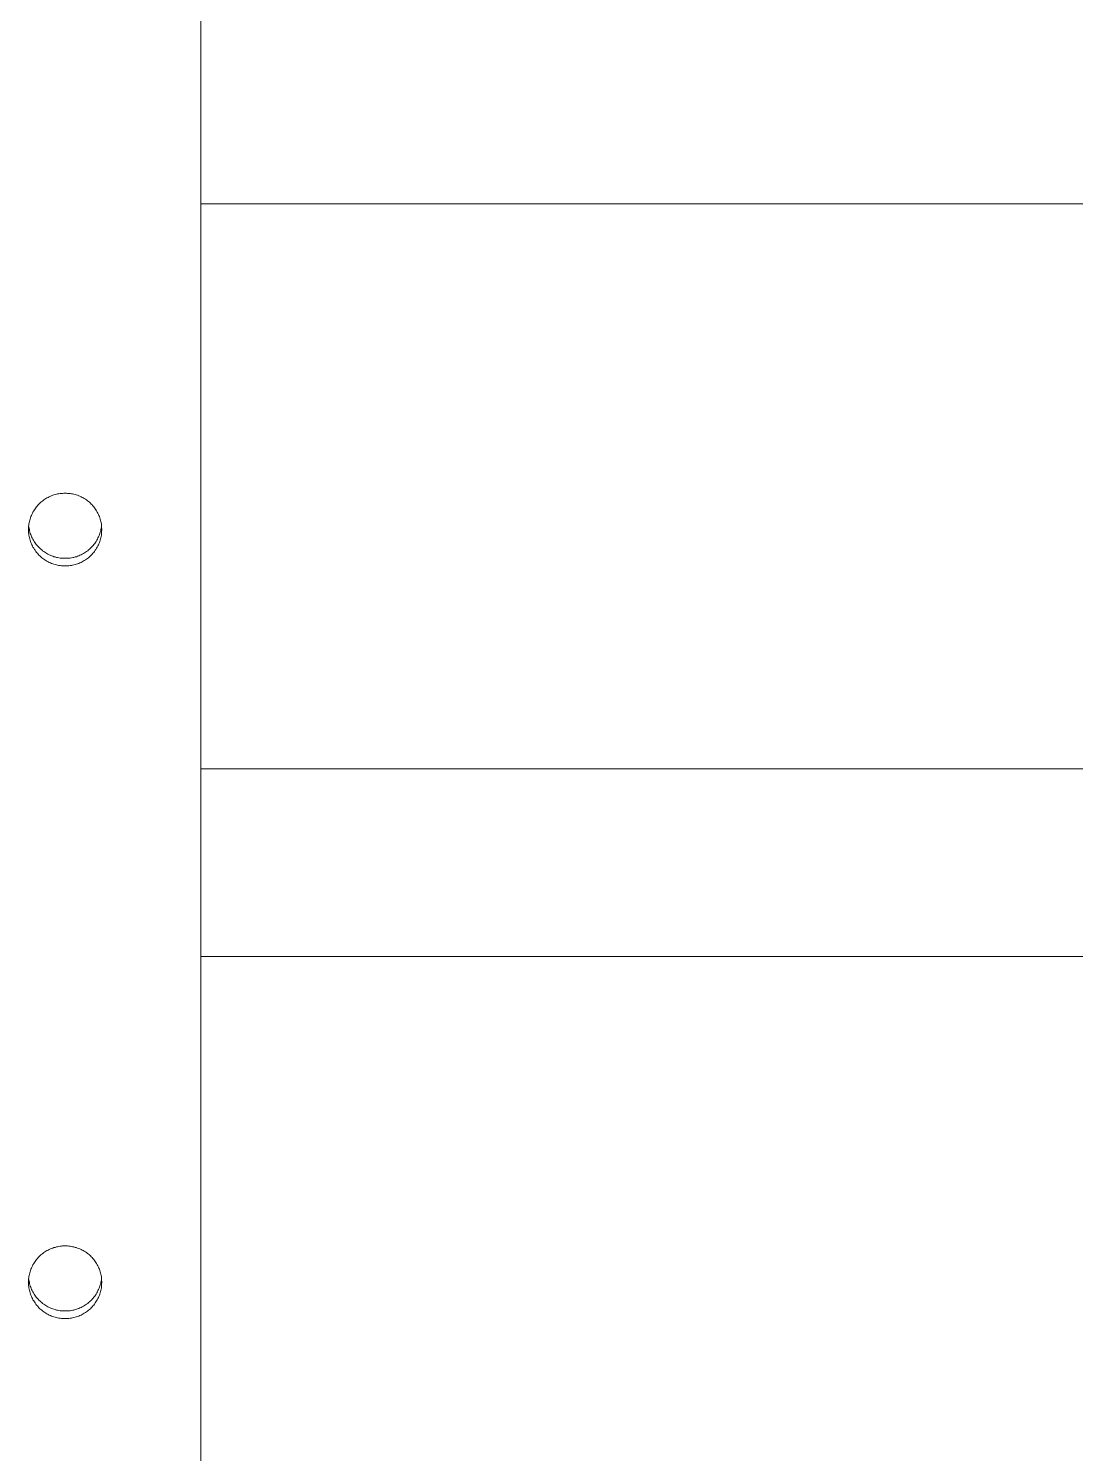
# Model space of a CAD drawing. Header units: millimetres. Extents: x -80 to 4518, y -398 to 2524.
# Drawn here: x 1171.2 to 1248.3, y 2057.4 to 2162.4 of the extents above; entities that cross this region are included whole.
import ezdxf

# ---------------------------------------------------------------- set-up
doc = ezdxf.new("R2010")
doc.units = ezdxf.units.MM
doc.layers.add('ZANO_R', color=7, linetype='Continuous', lineweight=0)

msp = doc.modelspace()

# ---------------------------------------------------------------- linework, layer by layer
at = {"layer": 'ZANO_R'}
for p, q in [((1183.86, 2042.54), (1183.86, 2259)), ((1183.86, 2149.5), (1397.77, 2149.5)), ((1171.75, 2127.18), (1171.81, 2127.25)), ((1171.81, 2127.25), (1171.87, 2127.32)), ((1171.87, 2127.32), (1171.93, 2127.39)), ((1171.93, 2127.39), (1172, 2127.45)), ((1172, 2127.45), (1172.07, 2127.52)), ((1172.07, 2127.52), (1172.14, 2127.58)), ((1172.14, 2127.58), (1172.21, 2127.63)), ((1172.21, 2127.63), (1172.29, 2127.69)), ((1172.29, 2127.69), (1172.36, 2127.74)), ((1172.36, 2127.74), (1172.44, 2127.79)), ((1172.44, 2127.79), (1172.52, 2127.84)), ((1172.52, 2127.84), (1172.61, 2127.88)), ((1172.61, 2127.88), (1172.69, 2127.92)), ((1172.69, 2127.92), (1172.77, 2127.96)), ((1172.77, 2127.96), (1172.86, 2128)), ((1172.86, 2128), (1172.95, 2128.03)), ((1172.95, 2128.03), (1173.03, 2128.06)), ((1173.03, 2128.06), (1173.12, 2128.08)), ((1173.12, 2128.08), (1173.21, 2128.11)), ((1173.21, 2128.11), (1173.3, 2128.13)), ((1173.3, 2128.13), (1173.4, 2128.14)), ((1173.4, 2128.14), (1173.49, 2128.16)), ((1173.49, 2128.16), (1173.58, 2128.17)), ((1173.58, 2128.17), (1173.67, 2128.17)), ((1173.67, 2128.17), (1173.77, 2128.18)), ((1173.77, 2128.18), (1173.86, 2128.18)), ((1173.86, 2128.18), (1173.95, 2128.18)), ((1173.95, 2128.18), (1174.04, 2128.17)), ((1174.04, 2128.17), (1174.14, 2128.17)), ((1174.14, 2128.17), (1174.23, 2128.16)), ((1174.23, 2128.16), (1174.32, 2128.14)), ((1174.32, 2128.14), (1174.41, 2128.13)), ((1174.41, 2128.13), (1174.5, 2128.11)), ((1174.5, 2128.11), (1174.59, 2128.08)), ((1174.59, 2128.08), (1174.68, 2128.06)), ((1174.68, 2128.06), (1174.77, 2128.03)), ((1174.77, 2128.03), (1174.86, 2128)), ((1174.86, 2128), (1174.94, 2127.96)), ((1174.94, 2127.96), (1175.03, 2127.92)), ((1175.03, 2127.92), (1175.11, 2127.88)), ((1175.11, 2127.88), (1175.19, 2127.84)), ((1175.19, 2127.84), (1175.27, 2127.79)), ((1175.27, 2127.79), (1175.35, 2127.74)), ((1175.35, 2127.74), (1175.43, 2127.69)), ((1175.43, 2127.69), (1175.5, 2127.63)), ((1175.5, 2127.63), (1175.58, 2127.58)), ((1175.58, 2127.58), (1175.65, 2127.52)), ((1175.65, 2127.52), (1175.72, 2127.45)), ((1175.72, 2127.45), (1175.78, 2127.39)), ((1175.78, 2127.39), (1175.85, 2127.32)), ((1175.85, 2127.32), (1175.91, 2127.25)), ((1175.91, 2127.25), (1175.97, 2127.18)), ((1171.25, 2126.19), (1171.27, 2126.28)), ((1171.27, 2126.28), (1171.3, 2126.37)), ((1171.3, 2126.37), (1171.33, 2126.46)), ((1171.33, 2126.46), (1171.37, 2126.54)), ((1171.37, 2126.54), (1171.41, 2126.63)), ((1171.41, 2126.63), (1171.45, 2126.71)), ((1171.45, 2126.71), (1171.49, 2126.8)), ((1171.49, 2126.8), (1171.54, 2126.88)), ((1171.54, 2126.88), (1171.59, 2126.95)), ((1171.59, 2126.95), (1171.64, 2127.03)), ((1171.64, 2127.03), (1171.69, 2127.11)), ((1171.69, 2127.11), (1171.75, 2127.18)), ((1175.97, 2127.18), (1176.02, 2127.11)), ((1176.02, 2127.11), (1176.08, 2127.03)), ((1176.08, 2127.03), (1176.13, 2126.95)), ((1176.13, 2126.95), (1176.18, 2126.88)), ((1176.18, 2126.88), (1176.23, 2126.8)), ((1176.23, 2126.8), (1176.27, 2126.71)), ((1176.27, 2126.71), (1176.31, 2126.63)), ((1176.31, 2126.63), (1176.35, 2126.54)), ((1176.35, 2126.54), (1176.38, 2126.46)), ((1176.38, 2126.46), (1176.41, 2126.37)), ((1176.41, 2126.37), (1176.44, 2126.28)), ((1176.44, 2126.28), (1176.47, 2126.19)), ((1171.16, 2125.64), (1171.17, 2125.74)), ((1171.16, 2125.55), (1171.16, 2125.64)), ((1171.16, 2125.46), (1171.16, 2125.55)), ((1171.16, 2125.37), (1171.16, 2125.46)), ((1171.17, 2125.27), (1171.16, 2125.37)), ((1171.17, 2125.74), (1171.18, 2125.83)), ((1171.17, 2125.78), (1171.18, 2125.69)), ((1171.18, 2125.18), (1171.17, 2125.27)), ((1171.18, 2125.83), (1171.19, 2125.92)), ((1171.18, 2125.69), (1171.2, 2125.6)), ((1171.19, 2125.09), (1171.18, 2125.18)), ((1171.19, 2125.92), (1171.21, 2126.01)), ((1171.2, 2125.6), (1171.22, 2125.5)), ((1171.21, 2126.01), (1171.23, 2126.1)), ((1171.22, 2125.5), (1171.24, 2125.41)), ((1171.23, 2126.1), (1171.25, 2126.19)), ((1171.24, 2125.41), (1171.26, 2125.32)), ((1171.26, 2125.32), (1171.29, 2125.23)), ((1171.29, 2125.23), (1171.32, 2125.14)), ((1176.39, 2125.14), (1176.42, 2125.23)), ((1176.42, 2125.23), (1176.45, 2125.32)), ((1176.45, 2125.32), (1176.48, 2125.41)), ((1176.47, 2126.19), (1176.49, 2126.1)), ((1176.48, 2125.41), (1176.5, 2125.5)), ((1176.49, 2126.1), (1176.51, 2126.01)), ((1176.5, 2125.5), (1176.52, 2125.6)), ((1176.51, 2126.01), (1176.53, 2125.92)), ((1176.52, 2125.6), (1176.53, 2125.69)), ((1176.53, 2125.92), (1176.54, 2125.83)), ((1176.53, 2125.69), (1176.54, 2125.78)), ((1176.54, 2125.18), (1176.53, 2125.09)), ((1176.54, 2125.83), (1176.55, 2125.74)), ((1176.55, 2125.27), (1176.54, 2125.18)), ((1176.55, 2125.74), (1176.55, 2125.64)), ((1176.55, 2125.64), (1176.56, 2125.55)), ((1176.56, 2125.46), (1176.55, 2125.37)), ((1176.55, 2125.37), (1176.55, 2125.27)), ((1176.56, 2125.55), (1176.56, 2125.46)), ((1171.21, 2125), (1171.19, 2125.09)), ((1171.23, 2124.91), (1171.21, 2125)), ((1171.25, 2124.82), (1171.23, 2124.91)), ((1171.27, 2124.73), (1171.25, 2124.82)), ((1171.3, 2124.64), (1171.27, 2124.73)), ((1171.33, 2124.55), (1171.3, 2124.64)), ((1171.32, 2125.14), (1171.36, 2125.06)), ((1171.37, 2124.46), (1171.33, 2124.55)), ((1171.36, 2125.06), (1171.39, 2124.97)), ((1171.41, 2124.38), (1171.37, 2124.46)), ((1171.39, 2124.97), (1171.43, 2124.89)), ((1171.45, 2124.3), (1171.41, 2124.38)), ((1171.43, 2124.89), (1171.48, 2124.8)), ((1171.49, 2124.21), (1171.45, 2124.3)), ((1171.48, 2124.8), (1171.52, 2124.72)), ((1171.54, 2124.13), (1171.49, 2124.21)), ((1171.52, 2124.72), (1171.57, 2124.64)), ((1171.59, 2124.05), (1171.54, 2124.13)), ((1171.57, 2124.64), (1171.62, 2124.56)), ((1171.62, 2124.56), (1171.68, 2124.48)), ((1171.68, 2124.48), (1171.73, 2124.41)), ((1171.73, 2124.41), (1171.79, 2124.34)), ((1171.79, 2124.34), (1171.86, 2124.27)), ((1171.86, 2124.27), (1171.92, 2124.2)), ((1171.92, 2124.2), (1171.99, 2124.13)), ((1171.99, 2124.13), (1172.06, 2124.07)), ((1175.66, 2124.07), (1175.73, 2124.13)), ((1175.73, 2124.13), (1175.8, 2124.2)), ((1175.8, 2124.2), (1175.86, 2124.27)), ((1175.86, 2124.27), (1175.92, 2124.34)), ((1175.92, 2124.34), (1175.98, 2124.41)), ((1175.98, 2124.41), (1176.04, 2124.48)), ((1176.04, 2124.48), (1176.09, 2124.56)), ((1176.09, 2124.56), (1176.14, 2124.64)), ((1176.18, 2124.13), (1176.13, 2124.05)), ((1176.14, 2124.64), (1176.19, 2124.72)), ((1176.23, 2124.21), (1176.18, 2124.13)), ((1176.19, 2124.72), (1176.24, 2124.8)), ((1176.27, 2124.3), (1176.23, 2124.21)), ((1176.24, 2124.8), (1176.28, 2124.89)), ((1176.31, 2124.38), (1176.27, 2124.3)), ((1176.28, 2124.89), (1176.32, 2124.97)), ((1176.35, 2124.46), (1176.31, 2124.38)), ((1176.32, 2124.97), (1176.36, 2125.06)), ((1176.38, 2124.55), (1176.35, 2124.46)), ((1176.36, 2125.06), (1176.39, 2125.14)), ((1176.41, 2124.64), (1176.38, 2124.55)), ((1176.44, 2124.73), (1176.41, 2124.64)), ((1176.47, 2124.82), (1176.44, 2124.73)), ((1176.49, 2124.91), (1176.47, 2124.82)), ((1176.51, 2125), (1176.49, 2124.91)), ((1176.53, 2125.09), (1176.51, 2125)), ((1171.64, 2123.98), (1171.59, 2124.05)), ((1171.69, 2123.9), (1171.64, 2123.98)), ((1171.75, 2123.83), (1171.69, 2123.9)), ((1171.81, 2123.76), (1171.75, 2123.83)), ((1171.87, 2123.69), (1171.81, 2123.76)), ((1171.93, 2123.62), (1171.87, 2123.69)), ((1172, 2123.56), (1171.93, 2123.62)), ((1172.07, 2123.49), (1172, 2123.56)), ((1172.06, 2124.07), (1172.13, 2124.01)), ((1172.14, 2123.43), (1172.07, 2123.49)), ((1172.13, 2124.01), (1172.2, 2123.95)), ((1172.21, 2123.38), (1172.14, 2123.43)), ((1172.2, 2123.95), (1172.28, 2123.89)), ((1172.29, 2123.32), (1172.21, 2123.38)), ((1172.28, 2123.89), (1172.35, 2123.84)), ((1172.36, 2123.27), (1172.29, 2123.32)), ((1172.35, 2123.84), (1172.43, 2123.79)), ((1172.44, 2123.22), (1172.36, 2123.27)), ((1172.43, 2123.79), (1172.51, 2123.74)), ((1172.52, 2123.17), (1172.44, 2123.22)), ((1172.51, 2123.74), (1172.59, 2123.7)), ((1172.61, 2123.13), (1172.52, 2123.17)), ((1172.59, 2123.7), (1172.68, 2123.65)), ((1172.69, 2123.09), (1172.61, 2123.13)), ((1172.68, 2123.65), (1172.76, 2123.61)), ((1172.77, 2123.05), (1172.69, 2123.09)), ((1172.76, 2123.61), (1172.85, 2123.58)), ((1172.86, 2123.01), (1172.77, 2123.05)), ((1172.85, 2123.58), (1172.94, 2123.54)), ((1172.94, 2123.54), (1173.03, 2123.51)), ((1173.03, 2123.51), (1173.12, 2123.49)), ((1173.12, 2123.49), (1173.21, 2123.46)), ((1173.21, 2123.46), (1173.3, 2123.44)), ((1173.3, 2123.44), (1173.39, 2123.42)), ((1173.39, 2123.42), (1173.48, 2123.41)), ((1173.48, 2123.41), (1173.58, 2123.4)), ((1173.58, 2123.4), (1173.67, 2123.39)), ((1173.67, 2123.39), (1173.76, 2123.39)), ((1173.76, 2123.39), (1173.86, 2123.39)), ((1173.86, 2123.39), (1173.95, 2123.39)), ((1173.95, 2123.39), (1174.05, 2123.39)), ((1174.05, 2123.39), (1174.14, 2123.4)), ((1174.14, 2123.4), (1174.23, 2123.41)), ((1174.23, 2123.41), (1174.33, 2123.42)), ((1174.33, 2123.42), (1174.42, 2123.44)), ((1174.42, 2123.44), (1174.51, 2123.46)), ((1174.51, 2123.46), (1174.6, 2123.49)), ((1174.6, 2123.49), (1174.69, 2123.51)), ((1174.69, 2123.51), (1174.78, 2123.54)), ((1174.78, 2123.54), (1174.87, 2123.58)), ((1174.94, 2123.05), (1174.86, 2123.01)), ((1174.87, 2123.58), (1174.95, 2123.61)), ((1175.03, 2123.09), (1174.94, 2123.05)), ((1174.95, 2123.61), (1175.04, 2123.65)), ((1175.11, 2123.13), (1175.03, 2123.09)), ((1175.04, 2123.65), (1175.12, 2123.7)), ((1175.19, 2123.17), (1175.11, 2123.13)), ((1175.12, 2123.7), (1175.2, 2123.74)), ((1175.27, 2123.22), (1175.19, 2123.17)), ((1175.2, 2123.74), (1175.28, 2123.79)), ((1175.35, 2123.27), (1175.27, 2123.22)), ((1175.28, 2123.79), (1175.36, 2123.84)), ((1175.43, 2123.32), (1175.35, 2123.27)), ((1175.36, 2123.84), (1175.44, 2123.89)), ((1175.5, 2123.38), (1175.43, 2123.32)), ((1175.44, 2123.89), (1175.52, 2123.95)), ((1175.58, 2123.43), (1175.5, 2123.38)), ((1175.52, 2123.95), (1175.59, 2124.01)), ((1175.65, 2123.49), (1175.58, 2123.43)), ((1175.59, 2124.01), (1175.66, 2124.07)), ((1175.72, 2123.56), (1175.65, 2123.49)), ((1175.78, 2123.62), (1175.72, 2123.56)), ((1175.85, 2123.69), (1175.78, 2123.62)), ((1175.91, 2123.76), (1175.85, 2123.69)), ((1175.97, 2123.83), (1175.91, 2123.76)), ((1176.02, 2123.9), (1175.97, 2123.83)), ((1176.08, 2123.98), (1176.02, 2123.9)), ((1176.13, 2124.05), (1176.08, 2123.98)), ((1172.95, 2122.98), (1172.86, 2123.01)), ((1173.03, 2122.95), (1172.95, 2122.98)), ((1173.12, 2122.93), (1173.03, 2122.95)), ((1173.21, 2122.9), (1173.12, 2122.93)), ((1173.3, 2122.88), (1173.21, 2122.9)), ((1173.4, 2122.87), (1173.3, 2122.88)), ((1173.49, 2122.85), (1173.4, 2122.87)), ((1173.58, 2122.84), (1173.49, 2122.85)), ((1173.67, 2122.84), (1173.58, 2122.84)), ((1173.77, 2122.83), (1173.67, 2122.84)), ((1173.86, 2122.83), (1173.77, 2122.83)), ((1173.95, 2122.83), (1173.86, 2122.83)), ((1174.04, 2122.84), (1173.95, 2122.83)), ((1174.14, 2122.84), (1174.04, 2122.84)), ((1174.23, 2122.85), (1174.14, 2122.84)), ((1174.32, 2122.87), (1174.23, 2122.85)), ((1174.41, 2122.88), (1174.32, 2122.87)), ((1174.5, 2122.9), (1174.41, 2122.88)), ((1174.59, 2122.93), (1174.5, 2122.9)), ((1174.68, 2122.95), (1174.59, 2122.93)), ((1174.77, 2122.98), (1174.68, 2122.95)), ((1174.86, 2123.01), (1174.77, 2122.98)), ((1397.77, 2107.89), (1183.86, 2107.89)), ((1183.86, 2094.04), (1397.77, 2094.04)), ((1173.12, 2072.62), (1173.21, 2072.65)), ((1173.21, 2072.65), (1173.3, 2072.67)), ((1173.3, 2072.67), (1173.4, 2072.68)), ((1173.4, 2072.68), (1173.49, 2072.7)), ((1173.49, 2072.7), (1173.58, 2072.71)), ((1173.58, 2072.71), (1173.67, 2072.72)), ((1173.67, 2072.72), (1173.77, 2072.72)), ((1173.77, 2072.72), (1173.86, 2072.72)), ((1173.86, 2072.72), (1173.95, 2072.72)), ((1173.95, 2072.72), (1174.04, 2072.72)), ((1174.04, 2072.72), (1174.14, 2072.71)), ((1174.14, 2072.71), (1174.23, 2072.7)), ((1174.23, 2072.7), (1174.32, 2072.68)), ((1174.32, 2072.68), (1174.41, 2072.67)), ((1174.41, 2072.67), (1174.5, 2072.65)), ((1174.5, 2072.65), (1174.59, 2072.62)), ((1171.64, 2071.57), (1171.69, 2071.65)), ((1171.69, 2071.65), (1171.75, 2071.72)), ((1171.75, 2071.72), (1171.81, 2071.79)), ((1171.81, 2071.79), (1171.87, 2071.86)), ((1171.87, 2071.86), (1171.93, 2071.93)), ((1171.93, 2071.93), (1172, 2071.99)), ((1172, 2071.99), (1172.07, 2072.06)), ((1172.07, 2072.06), (1172.14, 2072.12)), ((1172.14, 2072.12), (1172.21, 2072.17)), ((1172.21, 2072.17), (1172.29, 2072.23)), ((1172.29, 2072.23), (1172.36, 2072.28)), ((1172.36, 2072.28), (1172.44, 2072.33)), ((1172.44, 2072.33), (1172.52, 2072.38)), ((1172.52, 2072.38), (1172.61, 2072.42)), ((1172.61, 2072.42), (1172.69, 2072.46)), ((1172.69, 2072.46), (1172.77, 2072.5)), ((1172.77, 2072.5), (1172.86, 2072.54)), ((1172.86, 2072.54), (1172.95, 2072.57)), ((1172.95, 2072.57), (1173.03, 2072.6)), ((1173.03, 2072.6), (1173.12, 2072.62)), ((1174.59, 2072.62), (1174.68, 2072.6)), ((1174.68, 2072.6), (1174.77, 2072.57)), ((1174.77, 2072.57), (1174.86, 2072.54)), ((1174.86, 2072.54), (1174.94, 2072.5)), ((1174.94, 2072.5), (1175.03, 2072.46)), ((1175.03, 2072.46), (1175.11, 2072.42)), ((1175.11, 2072.42), (1175.19, 2072.38)), ((1175.19, 2072.38), (1175.27, 2072.33)), ((1175.27, 2072.33), (1175.35, 2072.28)), ((1175.35, 2072.28), (1175.43, 2072.23)), ((1175.43, 2072.23), (1175.5, 2072.17)), ((1175.5, 2072.17), (1175.58, 2072.12)), ((1175.58, 2072.12), (1175.65, 2072.06)), ((1175.65, 2072.06), (1175.72, 2071.99)), ((1175.72, 2071.99), (1175.78, 2071.93)), ((1175.78, 2071.93), (1175.85, 2071.86)), ((1175.85, 2071.86), (1175.91, 2071.79)), ((1175.91, 2071.79), (1175.97, 2071.72)), ((1175.97, 2071.72), (1176.02, 2071.65)), ((1176.02, 2071.65), (1176.08, 2071.57)), ((1171.19, 2070.46), (1171.21, 2070.55)), ((1171.21, 2070.55), (1171.23, 2070.64)), ((1171.23, 2070.64), (1171.25, 2070.73)), ((1171.25, 2070.73), (1171.27, 2070.82)), ((1171.27, 2070.82), (1171.3, 2070.91)), ((1171.3, 2070.91), (1171.33, 2071)), ((1171.33, 2071), (1171.37, 2071.09)), ((1171.37, 2071.09), (1171.41, 2071.17)), ((1171.41, 2071.17), (1171.45, 2071.25)), ((1171.45, 2071.25), (1171.49, 2071.34)), ((1171.49, 2071.34), (1171.54, 2071.42)), ((1171.54, 2071.42), (1171.59, 2071.5)), ((1171.59, 2071.5), (1171.64, 2071.57)), ((1176.08, 2071.57), (1176.13, 2071.5)), ((1176.13, 2071.5), (1176.18, 2071.42)), ((1176.18, 2071.42), (1176.23, 2071.34)), ((1176.23, 2071.34), (1176.27, 2071.25)), ((1176.27, 2071.25), (1176.31, 2071.17)), ((1176.31, 2071.17), (1176.35, 2071.09)), ((1176.35, 2071.09), (1176.38, 2071)), ((1176.38, 2071), (1176.41, 2070.91)), ((1176.41, 2070.91), (1176.44, 2070.82)), ((1176.44, 2070.82), (1176.47, 2070.73)), ((1176.47, 2070.73), (1176.49, 2070.64)), ((1176.49, 2070.64), (1176.51, 2070.55)), ((1176.51, 2070.55), (1176.53, 2070.46)), ((1171.16, 2070.19), (1171.17, 2070.28)), ((1171.16, 2070.09), (1171.16, 2070.19)), ((1171.16, 2070), (1171.16, 2070.09)), ((1171.16, 2069.91), (1171.16, 2070)), ((1171.17, 2069.81), (1171.16, 2069.91)), ((1171.17, 2070.28), (1171.18, 2070.37)), ((1171.17, 2070.32), (1171.18, 2070.23)), ((1171.18, 2069.72), (1171.17, 2069.81)), ((1171.18, 2070.37), (1171.19, 2070.46)), ((1171.18, 2070.23), (1171.2, 2070.14)), ((1171.19, 2069.63), (1171.18, 2069.72)), ((1171.21, 2069.54), (1171.19, 2069.63)), ((1171.2, 2070.14), (1171.22, 2070.05)), ((1171.23, 2069.45), (1171.21, 2069.54)), ((1171.22, 2070.05), (1171.24, 2069.95)), ((1171.24, 2069.95), (1171.26, 2069.86)), ((1171.26, 2069.86), (1171.29, 2069.77)), ((1171.29, 2069.77), (1171.32, 2069.69)), ((1171.32, 2069.69), (1171.36, 2069.6)), ((1171.36, 2069.6), (1171.39, 2069.51)), ((1171.39, 2069.51), (1171.43, 2069.43)), ((1176.28, 2069.43), (1176.32, 2069.51)), ((1176.32, 2069.51), (1176.36, 2069.6)), ((1176.36, 2069.6), (1176.39, 2069.69)), ((1176.39, 2069.69), (1176.42, 2069.77)), ((1176.42, 2069.77), (1176.45, 2069.86)), ((1176.45, 2069.86), (1176.48, 2069.95)), ((1176.48, 2069.95), (1176.5, 2070.05)), ((1176.51, 2069.54), (1176.49, 2069.45)), ((1176.5, 2070.05), (1176.52, 2070.14)), ((1176.53, 2069.63), (1176.51, 2069.54)), ((1176.52, 2070.14), (1176.53, 2070.23)), ((1176.53, 2070.46), (1176.54, 2070.37)), ((1176.53, 2070.23), (1176.54, 2070.32)), ((1176.54, 2069.72), (1176.53, 2069.63)), ((1176.54, 2070.37), (1176.55, 2070.28)), ((1176.55, 2069.81), (1176.54, 2069.72)), ((1176.55, 2070.28), (1176.55, 2070.19)), ((1176.55, 2070.19), (1176.56, 2070.09)), ((1176.56, 2070), (1176.55, 2069.91)), ((1176.55, 2069.91), (1176.55, 2069.81)), ((1176.56, 2070.09), (1176.56, 2070)), ((1171.25, 2069.36), (1171.23, 2069.45)), ((1171.27, 2069.27), (1171.25, 2069.36)), ((1171.3, 2069.18), (1171.27, 2069.27)), ((1171.33, 2069.09), (1171.3, 2069.18)), ((1171.37, 2069.01), (1171.33, 2069.09)), ((1171.41, 2068.92), (1171.37, 2069.01)), ((1171.45, 2068.84), (1171.41, 2068.92)), ((1171.43, 2069.43), (1171.48, 2069.34)), ((1171.49, 2068.76), (1171.45, 2068.84)), ((1171.48, 2069.34), (1171.52, 2069.26)), ((1171.54, 2068.67), (1171.49, 2068.76)), ((1171.52, 2069.26), (1171.57, 2069.18)), ((1171.59, 2068.6), (1171.54, 2068.67)), ((1171.57, 2069.18), (1171.62, 2069.1)), ((1171.64, 2068.52), (1171.59, 2068.6)), ((1171.62, 2069.1), (1171.68, 2069.03)), ((1171.69, 2068.44), (1171.64, 2068.52)), ((1171.68, 2069.03), (1171.73, 2068.95)), ((1171.73, 2068.95), (1171.79, 2068.88)), ((1171.79, 2068.88), (1171.86, 2068.81)), ((1171.86, 2068.81), (1171.92, 2068.74)), ((1171.92, 2068.74), (1171.99, 2068.67)), ((1171.99, 2068.67), (1172.06, 2068.61)), ((1172.06, 2068.61), (1172.13, 2068.55)), ((1172.13, 2068.55), (1172.2, 2068.49)), ((1172.2, 2068.49), (1172.28, 2068.43)), ((1175.44, 2068.43), (1175.52, 2068.49)), ((1175.52, 2068.49), (1175.59, 2068.55)), ((1175.59, 2068.55), (1175.66, 2068.61)), ((1175.66, 2068.61), (1175.73, 2068.67)), ((1175.73, 2068.67), (1175.8, 2068.74)), ((1175.8, 2068.74), (1175.86, 2068.81)), ((1175.86, 2068.81), (1175.92, 2068.88)), ((1175.92, 2068.88), (1175.98, 2068.95)), ((1175.98, 2068.95), (1176.04, 2069.03)), ((1176.08, 2068.52), (1176.02, 2068.44)), ((1176.04, 2069.03), (1176.09, 2069.1)), ((1176.13, 2068.6), (1176.08, 2068.52)), ((1176.09, 2069.1), (1176.14, 2069.18)), ((1176.18, 2068.67), (1176.13, 2068.6)), ((1176.14, 2069.18), (1176.19, 2069.26)), ((1176.23, 2068.76), (1176.18, 2068.67)), ((1176.19, 2069.26), (1176.24, 2069.34)), ((1176.27, 2068.84), (1176.23, 2068.76)), ((1176.24, 2069.34), (1176.28, 2069.43)), ((1176.31, 2068.92), (1176.27, 2068.84)), ((1176.35, 2069.01), (1176.31, 2068.92)), ((1176.38, 2069.09), (1176.35, 2069.01)), ((1176.41, 2069.18), (1176.38, 2069.09)), ((1176.44, 2069.27), (1176.41, 2069.18)), ((1176.47, 2069.36), (1176.44, 2069.27)), ((1176.49, 2069.45), (1176.47, 2069.36)), ((1171.75, 2068.37), (1171.69, 2068.44)), ((1171.81, 2068.3), (1171.75, 2068.37)), ((1171.87, 2068.23), (1171.81, 2068.3)), ((1171.93, 2068.16), (1171.87, 2068.23)), ((1172, 2068.1), (1171.93, 2068.16)), ((1172.07, 2068.04), (1172, 2068.1)), ((1172.14, 2067.98), (1172.07, 2068.04)), ((1172.21, 2067.92), (1172.14, 2067.98)), ((1172.29, 2067.86), (1172.21, 2067.92)), ((1172.28, 2068.43), (1172.35, 2068.38)), ((1172.36, 2067.81), (1172.29, 2067.86)), ((1172.35, 2068.38), (1172.43, 2068.33)), ((1172.44, 2067.76), (1172.36, 2067.81)), ((1172.43, 2068.33), (1172.51, 2068.28)), ((1172.52, 2067.71), (1172.44, 2067.76)), ((1172.51, 2068.28), (1172.59, 2068.24)), ((1172.61, 2067.67), (1172.52, 2067.71)), ((1172.59, 2068.24), (1172.68, 2068.19)), ((1172.69, 2067.63), (1172.61, 2067.67)), ((1172.68, 2068.19), (1172.76, 2068.16)), ((1172.77, 2067.59), (1172.69, 2067.63)), ((1172.76, 2068.16), (1172.85, 2068.12)), ((1172.86, 2067.56), (1172.77, 2067.59)), ((1172.85, 2068.12), (1172.94, 2068.09)), ((1172.95, 2067.52), (1172.86, 2067.56)), ((1172.94, 2068.09), (1173.03, 2068.06)), ((1173.03, 2067.49), (1172.95, 2067.52)), ((1173.03, 2068.06), (1173.12, 2068.03)), ((1173.12, 2067.47), (1173.03, 2067.49)), ((1173.12, 2068.03), (1173.21, 2068)), ((1173.21, 2067.44), (1173.12, 2067.47)), ((1173.21, 2068), (1173.3, 2067.98)), ((1173.3, 2067.42), (1173.21, 2067.44)), ((1173.3, 2067.98), (1173.39, 2067.97)), ((1173.4, 2067.41), (1173.3, 2067.42)), ((1173.39, 2067.97), (1173.48, 2067.95)), ((1173.49, 2067.39), (1173.4, 2067.41)), ((1173.48, 2067.95), (1173.58, 2067.94)), ((1173.58, 2067.94), (1173.67, 2067.93)), ((1173.67, 2067.93), (1173.76, 2067.93)), ((1173.76, 2067.93), (1173.86, 2067.93)), ((1173.86, 2067.93), (1173.95, 2067.93)), ((1173.95, 2067.93), (1174.05, 2067.93)), ((1174.05, 2067.93), (1174.14, 2067.94)), ((1174.14, 2067.94), (1174.23, 2067.95)), ((1174.23, 2067.95), (1174.33, 2067.97)), ((1174.32, 2067.41), (1174.23, 2067.39)), ((1174.41, 2067.42), (1174.32, 2067.41)), ((1174.33, 2067.97), (1174.42, 2067.98)), ((1174.5, 2067.44), (1174.41, 2067.42)), ((1174.42, 2067.98), (1174.51, 2068)), ((1174.59, 2067.47), (1174.5, 2067.44)), ((1174.51, 2068), (1174.6, 2068.03)), ((1174.68, 2067.49), (1174.59, 2067.47)), ((1174.6, 2068.03), (1174.69, 2068.06)), ((1174.77, 2067.52), (1174.68, 2067.49)), ((1174.69, 2068.06), (1174.78, 2068.09)), ((1174.86, 2067.56), (1174.77, 2067.52)), ((1174.78, 2068.09), (1174.87, 2068.12)), ((1174.94, 2067.59), (1174.86, 2067.56)), ((1174.87, 2068.12), (1174.95, 2068.16)), ((1175.03, 2067.63), (1174.94, 2067.59)), ((1174.95, 2068.16), (1175.04, 2068.19)), ((1175.11, 2067.67), (1175.03, 2067.63)), ((1175.04, 2068.19), (1175.12, 2068.24)), ((1175.19, 2067.71), (1175.11, 2067.67)), ((1175.12, 2068.24), (1175.2, 2068.28)), ((1175.27, 2067.76), (1175.19, 2067.71)), ((1175.2, 2068.28), (1175.28, 2068.33)), ((1175.35, 2067.81), (1175.27, 2067.76)), ((1175.28, 2068.33), (1175.36, 2068.38)), ((1175.43, 2067.86), (1175.35, 2067.81)), ((1175.36, 2068.38), (1175.44, 2068.43)), ((1175.5, 2067.92), (1175.43, 2067.86)), ((1175.58, 2067.98), (1175.5, 2067.92)), ((1175.65, 2068.04), (1175.58, 2067.98)), ((1175.72, 2068.1), (1175.65, 2068.04)), ((1175.78, 2068.16), (1175.72, 2068.1)), ((1175.85, 2068.23), (1175.78, 2068.16)), ((1175.91, 2068.3), (1175.85, 2068.23)), ((1175.97, 2068.37), (1175.91, 2068.3)), ((1176.02, 2068.44), (1175.97, 2068.37)), ((1173.58, 2067.38), (1173.49, 2067.39)), ((1173.67, 2067.38), (1173.58, 2067.38)), ((1173.77, 2067.37), (1173.67, 2067.38)), ((1173.86, 2067.37), (1173.77, 2067.37)), ((1173.95, 2067.37), (1173.86, 2067.37)), ((1174.04, 2067.38), (1173.95, 2067.37)), ((1174.14, 2067.38), (1174.04, 2067.38)), ((1174.23, 2067.39), (1174.14, 2067.38))]:
    msp.add_line(p, q, dxfattribs=at)

doc.saveas('drawing.dxf')
